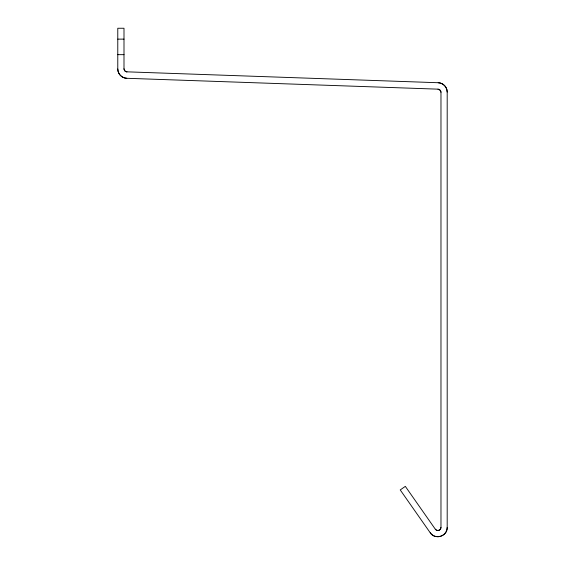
<?xml version="1.0" encoding="UTF-8"?>
<svg xmlns="http://www.w3.org/2000/svg" width="565" height="565" viewBox="0 0 565 565"><rect width="100%" height="100%" fill="white"/><g stroke="black" fill="none" stroke-linecap="round" stroke-linejoin="round"><path stroke-width="0.85" d="M440.975 527.428C441.138 530.344 436.858 531.7 435.318 529.207L405.324 486.366L400.232 489.933L430.226 532.774C434.845 540.246 447.678 536.178 447.19 527.428L447.19 92.046C447.303 87.187 443.059 82.773 438.193 82.73L126.553 71.819L124.759 70.802L123.996 68.944L123.996 28.25L117.781 28.25L117.781 68.972C117.661 73.831 121.906 78.245 126.779 78.288L437.974 89.157L440.396 90.464L440.975 92.257L440.975 527.428A3.108 3.108 0 0 1 435.318 529.207M117.81 39.126L124.025 39.126M117.81 54.664L124.025 54.664M126.927 71.861L126.991 71.861A3.108 3.108 0 0 1 123.996 68.753M438.193 82.73A9.322 9.322 0 0 1 447.19 92.046M447.19 527.428A9.322 9.322 0 0 1 430.226 532.774M437.974 89.157A3.108 3.108 0 0 1 440.975 92.257M126.779 78.288A9.322 9.322 0 0 1 117.781 68.972"/></g></svg>
